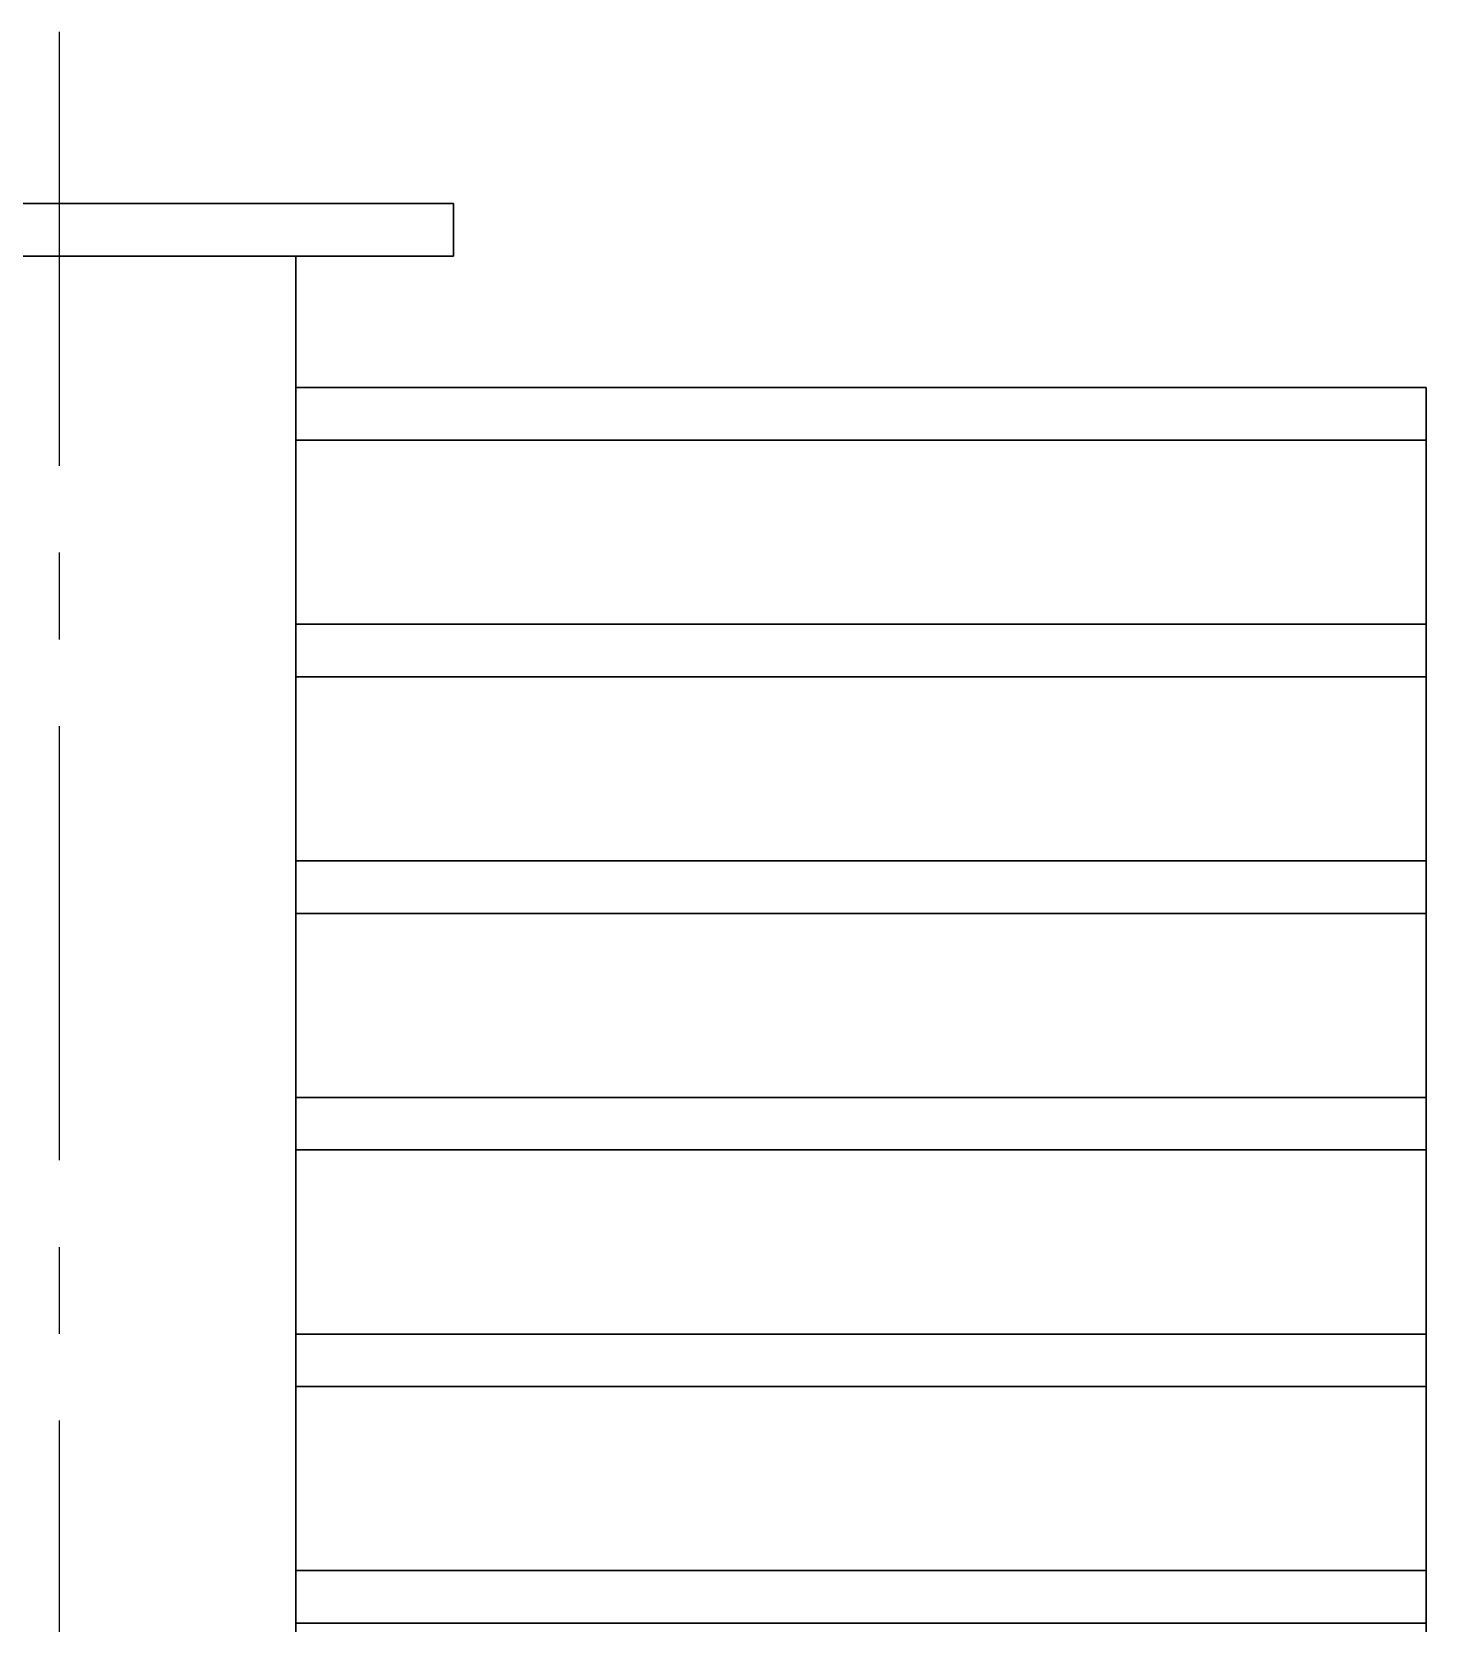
# Model space of a CAD drawing. Header units: millimetres. Extents: x 183355 to 194386, y -190559 to -183233.
# Drawn here: x 185197 to 185462.2, y -186511.9 to -186209.2 of the extents above; entities that cross this region are included whole.
import ezdxf

# ---------------------------------------------------------------- set-up
doc = ezdxf.new("R2010")
doc.units = ezdxf.units.MM
doc.header["$LTSCALE"] = 13
doc.linetypes.add('CENTERX2', pattern=[101.6, 63.5, -12.7, 12.7, -12.7])
doc.layers.add('1', color=4, linetype='Continuous')
doc.layers.add('标注、文本', color=3, linetype='Continuous', lineweight=25)

# ---------------------------------------------------------------- blocks, each defined once
blk = doc.blocks.new('A$C43ED4F5E')
at = {"layer": '1', "color": 1, "linetype": 'CENTERX2', "lineweight": -3, "ltscale": 0.1}
blk.add_line((260, 991.39), (260, 0), dxfattribs=at)
blk.add_line((260, 991.39), (260, 0), dxfattribs=at)
blk.add_line((260, 991.39), (260, 0), dxfattribs=at)
blk.add_line((260, 991.39), (260, 0), dxfattribs=at)
at = {"layer": '1', "ltscale": 5}
for p, q in [((335, 958.71), (185, 958.71)), ((335, 958.71), (185, 958.71)), ((335, 948.71), (335, 958.71)), ((335, 948.71), (335, 958.71)), ((185, 948.71), (335, 948.71)), ((185, 948.71), (335, 948.71)), ((305, 33.71), (305, 948.71)), ((305, 33.71), (305, 948.71)), ((520, 923.71), (305, 923.71)), ((520, 923.71), (305, 923.71)), ((520, 923.71), (305, 923.71)), ((520, 923.71), (305, 923.71)), ((520, 923.71), (305, 923.71)), ((520, 923.71), (305, 923.71)), ((520, 923.71), (305, 923.71)), ((520, 923.71), (305, 923.71)), ((520, 923.71), (305, 923.71)), ((520, 923.71), (305, 923.71)), ((520, 923.71), (305, 923.71)), ((520, 923.71), (305, 923.71)), ((520, 923.71), (305, 923.71)), ((520, 923.71), (305, 923.71)), ((520, 923.71), (305, 923.71)), ((520, 923.71), (305, 923.71)), ((520, 923.71), (305, 923.71)), ((520, 923.71), (305, 923.71)), ((520, 923.71), (305, 923.71)), ((520, 923.71), (305, 923.71)), ((520, 923.71), (305, 923.71)), ((520, 923.71), (305, 923.71)), ((520, 923.71), (305, 923.71)), ((520, 923.71), (305, 923.71)), ((520, 923.71), (305, 923.71)), ((520, 923.71), (305, 923.71)), ((520, 923.71), (305, 923.71)), ((520, 923.71), (305, 923.71)), ((520, 923.71), (305, 923.71)), ((520, 923.71), (305, 923.71)), ((520, 923.71), (305, 923.71)), ((520, 923.71), (305, 923.71)), ((520, 923.71), (305, 923.71)), ((520, 923.71), (305, 923.71)), ((520, 923.71), (305, 923.71)), ((520, 923.71), (305, 923.71)), ((520, 923.71), (305, 923.71)), ((520, 923.71), (305, 923.71)), ((520, 923.71), (305, 923.71)), ((520, 923.71), (305, 923.71)), ((520, 923.71), (305, 923.71)), ((520, 923.71), (305, 923.71)), ((520, 923.71), (305, 923.71)), ((520, 923.71), (305, 923.71)), ((520, 923.71), (305, 923.71)), ((520, 923.71), (305, 923.71)), ((520, 923.71), (305, 923.71)), ((520, 923.71), (305, 923.71)), ((520, 923.71), (305, 923.71)), ((520, 923.71), (305, 923.71)), ((520, 923.71), (305, 923.71)), ((520, 923.71), (305, 923.71)), ((520, 923.71), (305, 923.71)), ((520, 923.71), (305, 923.71)), ((520, 923.71), (305, 923.71)), ((520, 923.71), (305, 923.71)), ((520, 923.71), (305, 923.71)), ((520, 923.71), (305, 923.71)), ((520, 923.71), (305, 923.71)), ((520, 923.71), (305, 923.71)), ((520, 923.71), (305, 923.71)), ((520, 923.71), (305, 923.71)), ((520, 923.71), (305, 923.71)), ((520, 923.71), (305, 923.71)), ((520, 923.71), (305, 923.71)), ((520, 923.71), (305, 923.71)), ((520, 923.71), (305, 923.71)), ((520, 923.71), (305, 923.71)), ((520, 923.71), (305, 923.71)), ((520, 923.71), (305, 923.71)), ((520, 923.71), (305, 923.71)), ((520, 923.71), (305, 923.71)), ((520, 923.71), (305, 923.71)), ((520, 923.71), (305, 923.71)), ((520, 923.71), (305, 923.71)), ((520, 923.71), (305, 923.71)), ((520, 923.71), (305, 923.71)), ((520, 923.71), (305, 923.71)), ((520, 923.71), (305, 923.71)), ((520, 923.71), (305, 923.71)), ((520, 923.71), (305, 923.71)), ((520, 923.71), (305, 923.71)), ((520, 923.71), (305, 923.71)), ((520, 923.71), (305, 923.71)), ((520, 923.71), (305, 923.71)), ((520, 923.71), (305, 923.71)), ((520, 923.71), (305, 923.71)), ((520, 923.71), (305, 923.71)), ((520, 923.71), (305, 923.71)), ((520, 923.71), (305, 923.71)), ((520, 923.71), (305, 923.71)), ((520, 923.71), (305, 923.71)), ((520, 923.71), (305, 923.71)), ((520, 923.71), (305, 923.71)), ((520, 923.71), (305, 923.71)), ((520, 923.71), (305, 923.71)), ((520, 923.71), (305, 923.71)), ((520, 923.71), (305, 923.71)), ((520, 923.71), (305, 923.71)), ((520, 923.71), (305, 923.71)), ((520, 923.71), (305, 923.71)), ((520, 923.71), (305, 923.71)), ((520, 923.71), (305, 923.71)), ((520, 923.71), (305, 923.71)), ((520, 923.71), (305, 923.71)), ((520, 923.71), (305, 923.71)), ((520, 923.71), (305, 923.71)), ((520, 923.71), (305, 923.71)), ((520, 923.71), (305, 923.71)), ((520, 923.71), (305, 923.71)), ((520, 923.71), (305, 923.71)), ((520, 923.71), (305, 923.71)), ((520, 923.71), (305, 923.71)), ((520, 923.71), (305, 923.71)), ((520, 923.71), (305, 923.71)), ((520, 923.71), (305, 923.71)), ((520, 923.71), (305, 923.71)), ((520, 923.71), (305, 923.71)), ((520, 923.71), (305, 923.71)), ((520, 923.71), (305, 923.71)), ((520, 923.71), (305, 923.71)), ((520, 923.71), (305, 923.71)), ((520, 923.71), (305, 923.71)), ((520, 923.71), (305, 923.71)), ((520, 923.71), (305, 923.71)), ((520, 923.71), (305, 923.71)), ((520, 923.71), (305, 923.71)), ((520, 923.71), (305, 923.71)), ((520, 923.71), (305, 923.71)), ((520, 923.71), (305, 923.71)), ((520, 923.71), (305, 923.71)), ((520, 923.71), (305, 923.71)), ((520, 923.71), (305, 923.71)), ((520, 923.71), (305, 923.71)), ((520, 923.71), (305, 923.71)), ((520, 923.71), (305, 923.71)), ((520, 923.71), (305, 923.71)), ((520, 923.71), (305, 923.71)), ((520, 923.71), (305, 923.71)), ((520, 923.71), (305, 923.71)), ((520, 923.71), (305, 923.71)), ((520, 923.71), (305, 923.71)), ((520, 923.71), (305, 923.71)), ((520, 923.71), (305, 923.71)), ((520, 923.71), (305, 923.71)), ((520, 923.71), (305, 923.71)), ((520, 923.71), (305, 923.71)), ((520, 923.71), (305, 923.71)), ((520, 923.71), (305, 923.71)), ((520, 923.71), (305, 923.71)), ((520, 923.71), (305, 923.71)), ((520, 923.71), (305, 923.71)), ((520, 923.71), (305, 923.71)), ((520, 923.71), (305, 923.71)), ((520, 923.71), (305, 923.71)), ((520, 923.71), (305, 923.71)), ((520, 923.71), (305, 923.71)), ((520, 923.71), (305, 923.71)), ((520, 923.71), (305, 923.71)), ((520, 923.71), (305, 923.71)), ((520, 103.71), (520, 923.71)), ((520, 103.71), (520, 923.71)), ((520, 913.71), (305, 913.71)), ((520, 913.71), (305, 913.71)), ((520, 913.71), (305, 913.71)), ((520, 913.71), (305, 913.71)), ((520, 913.71), (305, 913.71)), ((520, 913.71), (305, 913.71)), ((520, 913.71), (305, 913.71)), ((520, 913.71), (305, 913.71)), ((520, 913.71), (305, 913.71)), ((520, 913.71), (305, 913.71)), ((520, 913.71), (305, 913.71)), ((520, 913.71), (305, 913.71)), ((520, 913.71), (305, 913.71)), ((520, 913.71), (305, 913.71)), ((520, 913.71), (305, 913.71)), ((520, 913.71), (305, 913.71)), ((520, 913.71), (305, 913.71)), ((520, 913.71), (305, 913.71)), ((520, 913.71), (305, 913.71)), ((520, 913.71), (305, 913.71)), ((520, 913.71), (305, 913.71)), ((520, 913.71), (305, 913.71)), ((520, 913.71), (305, 913.71)), ((520, 913.71), (305, 913.71)), ((520, 913.71), (305, 913.71)), ((520, 913.71), (305, 913.71)), ((520, 913.71), (305, 913.71)), ((520, 913.71), (305, 913.71)), ((520, 913.71), (305, 913.71)), ((520, 913.71), (305, 913.71)), ((520, 913.71), (305, 913.71)), ((520, 913.71), (305, 913.71)), ((520, 913.71), (305, 913.71)), ((520, 913.71), (305, 913.71)), ((520, 913.71), (305, 913.71)), ((520, 913.71), (305, 913.71)), ((520, 913.71), (305, 913.71)), ((520, 913.71), (305, 913.71)), ((520, 913.71), (305, 913.71)), ((520, 913.71), (305, 913.71)), ((520, 913.71), (305, 913.71)), ((520, 913.71), (305, 913.71)), ((520, 913.71), (305, 913.71)), ((520, 913.71), (305, 913.71)), ((520, 913.71), (305, 913.71)), ((520, 913.71), (305, 913.71)), ((520, 913.71), (305, 913.71)), ((520, 913.71), (305, 913.71)), ((520, 913.71), (305, 913.71)), ((520, 913.71), (305, 913.71)), ((520, 913.71), (305, 913.71)), ((520, 913.71), (305, 913.71)), ((520, 913.71), (305, 913.71)), ((520, 913.71), (305, 913.71)), ((520, 913.71), (305, 913.71)), ((520, 913.71), (305, 913.71)), ((520, 913.71), (305, 913.71)), ((520, 913.71), (305, 913.71)), ((520, 913.71), (305, 913.71)), ((520, 913.71), (305, 913.71)), ((520, 913.71), (305, 913.71)), ((520, 913.71), (305, 913.71)), ((520, 913.71), (305, 913.71)), ((520, 913.71), (305, 913.71)), ((520, 913.71), (305, 913.71)), ((520, 913.71), (305, 913.71)), ((520, 913.71), (305, 913.71)), ((520, 913.71), (305, 913.71)), ((520, 913.71), (305, 913.71)), ((520, 913.71), (305, 913.71)), ((520, 913.71), (305, 913.71)), ((520, 913.71), (305, 913.71)), ((520, 913.71), (305, 913.71)), ((520, 913.71), (305, 913.71)), ((520, 913.71), (305, 913.71)), ((520, 913.71), (305, 913.71)), ((520, 913.71), (305, 913.71)), ((520, 913.71), (305, 913.71)), ((520, 913.71), (305, 913.71)), ((520, 913.71), (305, 913.71)), ((520, 913.71), (305, 913.71)), ((520, 913.71), (305, 913.71)), ((520, 913.71), (305, 913.71)), ((520, 913.71), (305, 913.71)), ((520, 913.71), (305, 913.71)), ((520, 913.71), (305, 913.71)), ((520, 913.71), (305, 913.71)), ((520, 913.71), (305, 913.71)), ((520, 913.71), (305, 913.71)), ((520, 913.71), (305, 913.71)), ((520, 913.71), (305, 913.71)), ((520, 913.71), (305, 913.71)), ((520, 913.71), (305, 913.71)), ((520, 913.71), (305, 913.71)), ((520, 913.71), (305, 913.71)), ((520, 913.71), (305, 913.71)), ((520, 913.71), (305, 913.71)), ((520, 913.71), (305, 913.71)), ((520, 913.71), (305, 913.71)), ((520, 913.71), (305, 913.71)), ((520, 913.71), (305, 913.71)), ((520, 913.71), (305, 913.71)), ((520, 913.71), (305, 913.71)), ((520, 913.71), (305, 913.71)), ((520, 913.71), (305, 913.71)), ((520, 913.71), (305, 913.71)), ((520, 913.71), (305, 913.71)), ((520, 913.71), (305, 913.71)), ((520, 913.71), (305, 913.71)), ((520, 913.71), (305, 913.71)), ((520, 913.71), (305, 913.71)), ((520, 913.71), (305, 913.71)), ((520, 913.71), (305, 913.71)), ((520, 913.71), (305, 913.71)), ((520, 913.71), (305, 913.71)), ((520, 913.71), (305, 913.71)), ((520, 913.71), (305, 913.71)), ((520, 913.71), (305, 913.71)), ((520, 913.71), (305, 913.71)), ((520, 913.71), (305, 913.71)), ((520, 878.71), (305, 878.71)), ((520, 878.71), (305, 878.71)), ((520, 878.71), (305, 878.71)), ((520, 878.71), (305, 878.71)), ((520, 878.71), (305, 878.71)), ((520, 878.71), (305, 878.71)), ((520, 878.71), (305, 878.71)), ((520, 878.71), (305, 878.71)), ((520, 878.71), (305, 878.71)), ((520, 878.71), (305, 878.71)), ((520, 878.71), (305, 878.71)), ((520, 878.71), (305, 878.71)), ((520, 878.71), (305, 878.71)), ((520, 878.71), (305, 878.71)), ((520, 878.71), (305, 878.71)), ((520, 878.71), (305, 878.71)), ((520, 878.71), (305, 878.71)), ((520, 878.71), (305, 878.71)), ((520, 878.71), (305, 878.71)), ((520, 878.71), (305, 878.71)), ((520, 878.71), (305, 878.71)), ((520, 878.71), (305, 878.71)), ((520, 878.71), (305, 878.71)), ((520, 878.71), (305, 878.71)), ((520, 878.71), (305, 878.71)), ((520, 878.71), (305, 878.71)), ((520, 878.71), (305, 878.71)), ((520, 878.71), (305, 878.71)), ((520, 878.71), (305, 878.71)), ((520, 878.71), (305, 878.71)), ((520, 878.71), (305, 878.71)), ((520, 878.71), (305, 878.71)), ((520, 868.71), (305, 868.71)), ((520, 868.71), (305, 868.71)), ((520, 868.71), (305, 868.71)), ((520, 868.71), (305, 868.71)), ((520, 868.71), (305, 868.71)), ((520, 868.71), (305, 868.71)), ((520, 868.71), (305, 868.71)), ((520, 868.71), (305, 868.71)), ((520, 868.71), (305, 868.71)), ((520, 868.71), (305, 868.71)), ((520, 868.71), (305, 868.71)), ((520, 868.71), (305, 868.71)), ((520, 868.71), (305, 868.71)), ((520, 868.71), (305, 868.71)), ((520, 868.71), (305, 868.71)), ((520, 868.71), (305, 868.71)), ((520, 868.71), (305, 868.71)), ((520, 868.71), (305, 868.71)), ((520, 868.71), (305, 868.71)), ((520, 868.71), (305, 868.71)), ((520, 868.71), (305, 868.71)), ((520, 868.71), (305, 868.71)), ((520, 868.71), (305, 868.71)), ((520, 868.71), (305, 868.71)), ((520, 833.71), (305, 833.71)), ((520, 833.71), (305, 833.71)), ((520, 833.71), (305, 833.71)), ((520, 833.71), (305, 833.71)), ((520, 833.71), (305, 833.71)), ((520, 833.71), (305, 833.71)), ((520, 833.71), (305, 833.71)), ((520, 833.71), (305, 833.71)), ((520, 833.71), (305, 833.71)), ((520, 833.71), (305, 833.71)), ((520, 833.71), (305, 833.71)), ((520, 833.71), (305, 833.71)), ((520, 833.71), (305, 833.71)), ((520, 833.71), (305, 833.71)), ((520, 833.71), (305, 833.71)), ((520, 833.71), (305, 833.71)), ((520, 833.71), (305, 833.71)), ((520, 833.71), (305, 833.71)), ((520, 833.71), (305, 833.71)), ((520, 833.71), (305, 833.71)), ((520, 833.71), (305, 833.71)), ((520, 833.71), (305, 833.71)), ((520, 833.71), (305, 833.71)), ((520, 833.71), (305, 833.71)), ((520, 833.71), (305, 833.71)), ((520, 833.71), (305, 833.71)), ((520, 833.71), (305, 833.71)), ((520, 833.71), (305, 833.71)), ((520, 833.71), (305, 833.71)), ((520, 833.71), (305, 833.71)), ((520, 833.71), (305, 833.71)), ((520, 833.71), (305, 833.71)), ((520, 823.71), (305, 823.71)), ((520, 823.71), (305, 823.71)), ((520, 823.71), (305, 823.71)), ((520, 823.71), (305, 823.71)), ((520, 823.71), (305, 823.71)), ((520, 823.71), (305, 823.71)), ((520, 823.71), (305, 823.71)), ((520, 823.71), (305, 823.71)), ((520, 823.71), (305, 823.71)), ((520, 823.71), (305, 823.71)), ((520, 823.71), (305, 823.71)), ((520, 823.71), (305, 823.71)), ((520, 823.71), (305, 823.71)), ((520, 823.71), (305, 823.71)), ((520, 823.71), (305, 823.71)), ((520, 823.71), (305, 823.71)), ((520, 823.71), (305, 823.71)), ((520, 823.71), (305, 823.71)), ((520, 823.71), (305, 823.71)), ((520, 823.71), (305, 823.71)), ((520, 823.71), (305, 823.71)), ((520, 823.71), (305, 823.71)), ((520, 823.71), (305, 823.71)), ((520, 823.71), (305, 823.71)), ((520, 788.71), (305, 788.71)), ((520, 788.71), (305, 788.71)), ((520, 788.71), (305, 788.71)), ((520, 788.71), (305, 788.71)), ((520, 788.71), (305, 788.71)), ((520, 788.71), (305, 788.71)), ((520, 788.71), (305, 788.71)), ((520, 788.71), (305, 788.71)), ((520, 788.71), (305, 788.71)), ((520, 788.71), (305, 788.71)), ((520, 788.71), (305, 788.71)), ((520, 788.71), (305, 788.71)), ((520, 788.71), (305, 788.71)), ((520, 788.71), (305, 788.71)), ((520, 788.71), (305, 788.71)), ((520, 788.71), (305, 788.71)), ((520, 788.71), (305, 788.71)), ((520, 788.71), (305, 788.71)), ((520, 788.71), (305, 788.71)), ((520, 788.71), (305, 788.71)), ((520, 788.71), (305, 788.71)), ((520, 788.71), (305, 788.71)), ((520, 788.71), (305, 788.71)), ((520, 788.71), (305, 788.71)), ((520, 788.71), (305, 788.71)), ((520, 788.71), (305, 788.71)), ((520, 788.71), (305, 788.71)), ((520, 788.71), (305, 788.71)), ((520, 788.71), (305, 788.71)), ((520, 788.71), (305, 788.71)), ((520, 788.71), (305, 788.71)), ((520, 788.71), (305, 788.71)), ((520, 778.71), (305, 778.71)), ((520, 778.71), (305, 778.71)), ((520, 778.71), (305, 778.71)), ((520, 778.71), (305, 778.71)), ((520, 778.71), (305, 778.71)), ((520, 778.71), (305, 778.71)), ((520, 778.71), (305, 778.71)), ((520, 778.71), (305, 778.71)), ((520, 778.71), (305, 778.71)), ((520, 778.71), (305, 778.71)), ((520, 778.71), (305, 778.71)), ((520, 778.71), (305, 778.71)), ((520, 778.71), (305, 778.71)), ((520, 778.71), (305, 778.71)), ((520, 778.71), (305, 778.71)), ((520, 778.71), (305, 778.71)), ((520, 778.71), (305, 778.71)), ((520, 778.71), (305, 778.71)), ((520, 778.71), (305, 778.71)), ((520, 778.71), (305, 778.71)), ((520, 778.71), (305, 778.71)), ((520, 778.71), (305, 778.71)), ((520, 778.71), (305, 778.71)), ((520, 778.71), (305, 778.71)), ((520, 743.71), (305, 743.71)), ((520, 743.71), (305, 743.71)), ((520, 743.71), (305, 743.71)), ((520, 743.71), (305, 743.71)), ((520, 743.71), (305, 743.71)), ((520, 743.71), (305, 743.71)), ((520, 743.71), (305, 743.71)), ((520, 743.71), (305, 743.71)), ((520, 743.71), (305, 743.71)), ((520, 743.71), (305, 743.71)), ((520, 743.71), (305, 743.71)), ((520, 743.71), (305, 743.71)), ((520, 743.71), (305, 743.71)), ((520, 743.71), (305, 743.71)), ((520, 743.71), (305, 743.71)), ((520, 743.71), (305, 743.71)), ((520, 733.71), (305, 733.71)), ((520, 733.71), (305, 733.71)), ((520, 733.71), (305, 733.71)), ((520, 733.71), (305, 733.71)), ((520, 733.71), (305, 733.71)), ((520, 733.71), (305, 733.71)), ((520, 733.71), (305, 733.71)), ((520, 733.71), (305, 733.71)), ((520, 733.71), (305, 733.71)), ((520, 733.71), (305, 733.71)), ((520, 733.71), (305, 733.71)), ((520, 733.71), (305, 733.71)), ((520, 698.71), (305, 698.71)), ((520, 698.71), (305, 698.71)), ((520, 698.71), (305, 698.71)), ((520, 698.71), (305, 698.71)), ((520, 698.71), (305, 698.71)), ((520, 698.71), (305, 698.71)), ((520, 698.71), (305, 698.71)), ((520, 698.71), (305, 698.71)), ((520, 698.71), (305, 698.71)), ((520, 698.71), (305, 698.71)), ((520, 698.71), (305, 698.71)), ((520, 698.71), (305, 698.71)), ((520, 698.71), (305, 698.71)), ((520, 698.71), (305, 698.71)), ((520, 698.71), (305, 698.71)), ((520, 698.71), (305, 698.71)), ((520, 688.71), (305, 688.71)), ((520, 688.71), (305, 688.71)), ((520, 688.71), (305, 688.71)), ((520, 688.71), (305, 688.71)), ((520, 688.71), (305, 688.71)), ((520, 688.71), (305, 688.71)), ((520, 688.71), (305, 688.71)), ((520, 688.71), (305, 688.71)), ((520, 688.71), (305, 688.71)), ((520, 688.71), (305, 688.71)), ((520, 688.71), (305, 688.71))]:
    blk.add_line(p, q, dxfattribs=at)
at = {"layer": '标注、文本', "color": 4, "lineweight": 30}
for p, q in [((335, 958.71), (185, 958.71)), ((335, 958.71), (185, 958.71)), ((335, 948.71), (335, 958.71)), ((335, 948.71), (335, 958.71)), ((185, 948.71), (335, 948.71)), ((185, 948.71), (335, 948.71)), ((305, 33.71), (305, 948.71)), ((305, 33.71), (305, 948.71)), ((520, 923.71), (305, 923.71)), ((520, 923.71), (305, 923.71)), ((520, 923.71), (305, 923.71)), ((520, 923.71), (305, 923.71)), ((520, 923.71), (305, 923.71)), ((520, 923.71), (305, 923.71)), ((520, 923.71), (305, 923.71)), ((520, 923.71), (305, 923.71)), ((520, 923.71), (305, 923.71)), ((520, 923.71), (305, 923.71)), ((520, 923.71), (305, 923.71)), ((520, 923.71), (305, 923.71)), ((520, 923.71), (305, 923.71)), ((520, 923.71), (305, 923.71)), ((520, 923.71), (305, 923.71)), ((520, 923.71), (305, 923.71)), ((520, 923.71), (305, 923.71)), ((520, 923.71), (305, 923.71)), ((520, 923.71), (305, 923.71)), ((520, 923.71), (305, 923.71)), ((520, 923.71), (305, 923.71)), ((520, 923.71), (305, 923.71)), ((520, 923.71), (305, 923.71)), ((520, 923.71), (305, 923.71)), ((520, 923.71), (305, 923.71)), ((520, 923.71), (305, 923.71)), ((520, 923.71), (305, 923.71)), ((520, 923.71), (305, 923.71)), ((520, 923.71), (305, 923.71)), ((520, 923.71), (305, 923.71)), ((520, 923.71), (305, 923.71)), ((520, 923.71), (305, 923.71)), ((520, 923.71), (305, 923.71)), ((520, 923.71), (305, 923.71)), ((520, 923.71), (305, 923.71)), ((520, 923.71), (305, 923.71)), ((520, 923.71), (305, 923.71)), ((520, 923.71), (305, 923.71)), ((520, 923.71), (305, 923.71)), ((520, 923.71), (305, 923.71)), ((520, 923.71), (305, 923.71)), ((520, 923.71), (305, 923.71)), ((520, 923.71), (305, 923.71)), ((520, 923.71), (305, 923.71)), ((520, 923.71), (305, 923.71)), ((520, 923.71), (305, 923.71)), ((520, 923.71), (305, 923.71)), ((520, 923.71), (305, 923.71)), ((520, 923.71), (305, 923.71)), ((520, 923.71), (305, 923.71)), ((520, 923.71), (305, 923.71)), ((520, 923.71), (305, 923.71)), ((520, 923.71), (305, 923.71)), ((520, 923.71), (305, 923.71)), ((520, 923.71), (305, 923.71)), ((520, 923.71), (305, 923.71)), ((520, 923.71), (305, 923.71)), ((520, 923.71), (305, 923.71)), ((520, 923.71), (305, 923.71)), ((520, 923.71), (305, 923.71)), ((520, 923.71), (305, 923.71)), ((520, 923.71), (305, 923.71)), ((520, 923.71), (305, 923.71)), ((520, 923.71), (305, 923.71)), ((520, 923.71), (305, 923.71)), ((520, 923.71), (305, 923.71)), ((520, 923.71), (305, 923.71)), ((520, 923.71), (305, 923.71)), ((520, 923.71), (305, 923.71)), ((520, 923.71), (305, 923.71)), ((520, 923.71), (305, 923.71)), ((520, 923.71), (305, 923.71)), ((520, 923.71), (305, 923.71)), ((520, 923.71), (305, 923.71)), ((520, 923.71), (305, 923.71)), ((520, 923.71), (305, 923.71)), ((520, 923.71), (305, 923.71)), ((520, 923.71), (305, 923.71)), ((520, 923.71), (305, 923.71)), ((520, 923.71), (305, 923.71)), ((520, 923.71), (305, 923.71)), ((520, 923.71), (305, 923.71)), ((520, 923.71), (305, 923.71)), ((520, 923.71), (305, 923.71)), ((520, 923.71), (305, 923.71)), ((520, 923.71), (305, 923.71)), ((520, 923.71), (305, 923.71)), ((520, 923.71), (305, 923.71)), ((520, 923.71), (305, 923.71)), ((520, 923.71), (305, 923.71)), ((520, 923.71), (305, 923.71)), ((520, 923.71), (305, 923.71)), ((520, 923.71), (305, 923.71)), ((520, 923.71), (305, 923.71)), ((520, 923.71), (305, 923.71)), ((520, 923.71), (305, 923.71)), ((520, 923.71), (305, 923.71)), ((520, 923.71), (305, 923.71)), ((520, 923.71), (305, 923.71)), ((520, 923.71), (305, 923.71)), ((520, 923.71), (305, 923.71)), ((520, 923.71), (305, 923.71)), ((520, 923.71), (305, 923.71)), ((520, 923.71), (305, 923.71)), ((520, 923.71), (305, 923.71)), ((520, 923.71), (305, 923.71)), ((520, 923.71), (305, 923.71)), ((520, 923.71), (305, 923.71)), ((520, 923.71), (305, 923.71)), ((520, 923.71), (305, 923.71)), ((520, 923.71), (305, 923.71)), ((520, 923.71), (305, 923.71)), ((520, 923.71), (305, 923.71)), ((520, 923.71), (305, 923.71)), ((520, 923.71), (305, 923.71)), ((520, 923.71), (305, 923.71)), ((520, 923.71), (305, 923.71)), ((520, 923.71), (305, 923.71)), ((520, 923.71), (305, 923.71)), ((520, 923.71), (305, 923.71)), ((520, 923.71), (305, 923.71)), ((520, 923.71), (305, 923.71)), ((520, 923.71), (305, 923.71)), ((520, 923.71), (305, 923.71)), ((520, 923.71), (305, 923.71)), ((520, 923.71), (305, 923.71)), ((520, 923.71), (305, 923.71)), ((520, 923.71), (305, 923.71)), ((520, 923.71), (305, 923.71)), ((520, 923.71), (305, 923.71)), ((520, 923.71), (305, 923.71)), ((520, 923.71), (305, 923.71)), ((520, 923.71), (305, 923.71)), ((520, 923.71), (305, 923.71)), ((520, 923.71), (305, 923.71)), ((520, 923.71), (305, 923.71)), ((520, 923.71), (305, 923.71)), ((520, 923.71), (305, 923.71)), ((520, 923.71), (305, 923.71)), ((520, 923.71), (305, 923.71)), ((520, 923.71), (305, 923.71)), ((520, 923.71), (305, 923.71)), ((520, 923.71), (305, 923.71)), ((520, 923.71), (305, 923.71)), ((520, 923.71), (305, 923.71)), ((520, 923.71), (305, 923.71)), ((520, 923.71), (305, 923.71)), ((520, 923.71), (305, 923.71)), ((520, 923.71), (305, 923.71)), ((520, 923.71), (305, 923.71)), ((520, 923.71), (305, 923.71)), ((520, 923.71), (305, 923.71)), ((520, 923.71), (305, 923.71)), ((520, 923.71), (305, 923.71)), ((520, 923.71), (305, 923.71)), ((520, 923.71), (305, 923.71)), ((520, 923.71), (305, 923.71)), ((520, 923.71), (305, 923.71)), ((520, 923.71), (305, 923.71)), ((520, 923.71), (305, 923.71)), ((520, 103.71), (520, 923.71)), ((520, 103.71), (520, 923.71)), ((520, 913.71), (305, 913.71)), ((520, 913.71), (305, 913.71)), ((520, 913.71), (305, 913.71)), ((520, 913.71), (305, 913.71)), ((520, 913.71), (305, 913.71)), ((520, 913.71), (305, 913.71)), ((520, 913.71), (305, 913.71)), ((520, 913.71), (305, 913.71)), ((520, 913.71), (305, 913.71)), ((520, 913.71), (305, 913.71)), ((520, 913.71), (305, 913.71)), ((520, 913.71), (305, 913.71)), ((520, 913.71), (305, 913.71)), ((520, 913.71), (305, 913.71)), ((520, 913.71), (305, 913.71)), ((520, 913.71), (305, 913.71)), ((520, 913.71), (305, 913.71)), ((520, 913.71), (305, 913.71)), ((520, 913.71), (305, 913.71)), ((520, 913.71), (305, 913.71)), ((520, 913.71), (305, 913.71)), ((520, 913.71), (305, 913.71)), ((520, 913.71), (305, 913.71)), ((520, 913.71), (305, 913.71)), ((520, 913.71), (305, 913.71)), ((520, 913.71), (305, 913.71)), ((520, 913.71), (305, 913.71)), ((520, 913.71), (305, 913.71)), ((520, 913.71), (305, 913.71)), ((520, 913.71), (305, 913.71)), ((520, 913.71), (305, 913.71)), ((520, 913.71), (305, 913.71)), ((520, 913.71), (305, 913.71)), ((520, 913.71), (305, 913.71)), ((520, 913.71), (305, 913.71)), ((520, 913.71), (305, 913.71)), ((520, 913.71), (305, 913.71)), ((520, 913.71), (305, 913.71)), ((520, 913.71), (305, 913.71)), ((520, 913.71), (305, 913.71)), ((520, 913.71), (305, 913.71)), ((520, 913.71), (305, 913.71)), ((520, 913.71), (305, 913.71)), ((520, 913.71), (305, 913.71)), ((520, 913.71), (305, 913.71)), ((520, 913.71), (305, 913.71)), ((520, 913.71), (305, 913.71)), ((520, 913.71), (305, 913.71)), ((520, 913.71), (305, 913.71)), ((520, 913.71), (305, 913.71)), ((520, 913.71), (305, 913.71)), ((520, 913.71), (305, 913.71)), ((520, 913.71), (305, 913.71)), ((520, 913.71), (305, 913.71)), ((520, 913.71), (305, 913.71)), ((520, 913.71), (305, 913.71)), ((520, 913.71), (305, 913.71)), ((520, 913.71), (305, 913.71)), ((520, 913.71), (305, 913.71)), ((520, 913.71), (305, 913.71)), ((520, 913.71), (305, 913.71)), ((520, 913.71), (305, 913.71)), ((520, 913.71), (305, 913.71)), ((520, 913.71), (305, 913.71)), ((520, 913.71), (305, 913.71)), ((520, 913.71), (305, 913.71)), ((520, 913.71), (305, 913.71)), ((520, 913.71), (305, 913.71)), ((520, 913.71), (305, 913.71)), ((520, 913.71), (305, 913.71)), ((520, 913.71), (305, 913.71)), ((520, 913.71), (305, 913.71)), ((520, 913.71), (305, 913.71)), ((520, 913.71), (305, 913.71)), ((520, 913.71), (305, 913.71)), ((520, 913.71), (305, 913.71)), ((520, 913.71), (305, 913.71)), ((520, 913.71), (305, 913.71)), ((520, 913.71), (305, 913.71)), ((520, 913.71), (305, 913.71)), ((520, 913.71), (305, 913.71)), ((520, 913.71), (305, 913.71)), ((520, 913.71), (305, 913.71)), ((520, 913.71), (305, 913.71)), ((520, 913.71), (305, 913.71)), ((520, 913.71), (305, 913.71)), ((520, 913.71), (305, 913.71)), ((520, 913.71), (305, 913.71)), ((520, 913.71), (305, 913.71)), ((520, 913.71), (305, 913.71)), ((520, 913.71), (305, 913.71)), ((520, 913.71), (305, 913.71)), ((520, 913.71), (305, 913.71)), ((520, 913.71), (305, 913.71)), ((520, 913.71), (305, 913.71)), ((520, 913.71), (305, 913.71)), ((520, 913.71), (305, 913.71)), ((520, 913.71), (305, 913.71)), ((520, 913.71), (305, 913.71)), ((520, 913.71), (305, 913.71)), ((520, 913.71), (305, 913.71)), ((520, 913.71), (305, 913.71)), ((520, 913.71), (305, 913.71)), ((520, 913.71), (305, 913.71)), ((520, 913.71), (305, 913.71)), ((520, 913.71), (305, 913.71)), ((520, 913.71), (305, 913.71)), ((520, 913.71), (305, 913.71)), ((520, 913.71), (305, 913.71)), ((520, 913.71), (305, 913.71)), ((520, 913.71), (305, 913.71)), ((520, 913.71), (305, 913.71)), ((520, 913.71), (305, 913.71)), ((520, 913.71), (305, 913.71)), ((520, 913.71), (305, 913.71)), ((520, 913.71), (305, 913.71)), ((520, 913.71), (305, 913.71)), ((520, 913.71), (305, 913.71)), ((520, 913.71), (305, 913.71)), ((520, 913.71), (305, 913.71)), ((520, 878.71), (305, 878.71)), ((520, 878.71), (305, 878.71)), ((520, 878.71), (305, 878.71)), ((520, 878.71), (305, 878.71)), ((520, 878.71), (305, 878.71)), ((520, 878.71), (305, 878.71)), ((520, 878.71), (305, 878.71)), ((520, 878.71), (305, 878.71)), ((520, 878.71), (305, 878.71)), ((520, 878.71), (305, 878.71)), ((520, 878.71), (305, 878.71)), ((520, 878.71), (305, 878.71)), ((520, 878.71), (305, 878.71)), ((520, 878.71), (305, 878.71)), ((520, 878.71), (305, 878.71)), ((520, 878.71), (305, 878.71)), ((520, 878.71), (305, 878.71)), ((520, 878.71), (305, 878.71)), ((520, 878.71), (305, 878.71)), ((520, 878.71), (305, 878.71)), ((520, 878.71), (305, 878.71)), ((520, 878.71), (305, 878.71)), ((520, 878.71), (305, 878.71)), ((520, 878.71), (305, 878.71)), ((520, 878.71), (305, 878.71)), ((520, 878.71), (305, 878.71)), ((520, 878.71), (305, 878.71)), ((520, 878.71), (305, 878.71)), ((520, 878.71), (305, 878.71)), ((520, 878.71), (305, 878.71)), ((520, 878.71), (305, 878.71)), ((520, 878.71), (305, 878.71)), ((520, 868.71), (305, 868.71)), ((520, 868.71), (305, 868.71)), ((520, 868.71), (305, 868.71)), ((520, 868.71), (305, 868.71)), ((520, 868.71), (305, 868.71)), ((520, 868.71), (305, 868.71)), ((520, 868.71), (305, 868.71)), ((520, 868.71), (305, 868.71)), ((520, 868.71), (305, 868.71)), ((520, 868.71), (305, 868.71)), ((520, 868.71), (305, 868.71)), ((520, 868.71), (305, 868.71)), ((520, 868.71), (305, 868.71)), ((520, 868.71), (305, 868.71)), ((520, 868.71), (305, 868.71)), ((520, 868.71), (305, 868.71)), ((520, 868.71), (305, 868.71)), ((520, 868.71), (305, 868.71)), ((520, 868.71), (305, 868.71)), ((520, 868.71), (305, 868.71)), ((520, 868.71), (305, 868.71)), ((520, 868.71), (305, 868.71)), ((520, 868.71), (305, 868.71)), ((520, 868.71), (305, 868.71)), ((520, 833.71), (305, 833.71)), ((520, 833.71), (305, 833.71)), ((520, 833.71), (305, 833.71)), ((520, 833.71), (305, 833.71)), ((520, 833.71), (305, 833.71)), ((520, 833.71), (305, 833.71)), ((520, 833.71), (305, 833.71)), ((520, 833.71), (305, 833.71)), ((520, 833.71), (305, 833.71)), ((520, 833.71), (305, 833.71)), ((520, 833.71), (305, 833.71)), ((520, 833.71), (305, 833.71)), ((520, 833.71), (305, 833.71)), ((520, 833.71), (305, 833.71)), ((520, 833.71), (305, 833.71)), ((520, 833.71), (305, 833.71)), ((520, 833.71), (305, 833.71)), ((520, 833.71), (305, 833.71)), ((520, 833.71), (305, 833.71)), ((520, 833.71), (305, 833.71)), ((520, 833.71), (305, 833.71)), ((520, 833.71), (305, 833.71)), ((520, 833.71), (305, 833.71)), ((520, 833.71), (305, 833.71)), ((520, 833.71), (305, 833.71)), ((520, 833.71), (305, 833.71)), ((520, 833.71), (305, 833.71)), ((520, 833.71), (305, 833.71)), ((520, 833.71), (305, 833.71)), ((520, 833.71), (305, 833.71)), ((520, 833.71), (305, 833.71)), ((520, 833.71), (305, 833.71)), ((520, 823.71), (305, 823.71)), ((520, 823.71), (305, 823.71)), ((520, 823.71), (305, 823.71)), ((520, 823.71), (305, 823.71)), ((520, 823.71), (305, 823.71)), ((520, 823.71), (305, 823.71)), ((520, 823.71), (305, 823.71)), ((520, 823.71), (305, 823.71)), ((520, 823.71), (305, 823.71)), ((520, 823.71), (305, 823.71)), ((520, 823.71), (305, 823.71)), ((520, 823.71), (305, 823.71)), ((520, 823.71), (305, 823.71)), ((520, 823.71), (305, 823.71)), ((520, 823.71), (305, 823.71)), ((520, 823.71), (305, 823.71)), ((520, 823.71), (305, 823.71)), ((520, 823.71), (305, 823.71)), ((520, 823.71), (305, 823.71)), ((520, 823.71), (305, 823.71)), ((520, 823.71), (305, 823.71)), ((520, 823.71), (305, 823.71)), ((520, 823.71), (305, 823.71)), ((520, 823.71), (305, 823.71)), ((520, 788.71), (305, 788.71)), ((520, 788.71), (305, 788.71)), ((520, 788.71), (305, 788.71)), ((520, 788.71), (305, 788.71)), ((520, 788.71), (305, 788.71)), ((520, 788.71), (305, 788.71)), ((520, 788.71), (305, 788.71)), ((520, 788.71), (305, 788.71)), ((520, 788.71), (305, 788.71)), ((520, 788.71), (305, 788.71)), ((520, 788.71), (305, 788.71)), ((520, 788.71), (305, 788.71)), ((520, 788.71), (305, 788.71)), ((520, 788.71), (305, 788.71)), ((520, 788.71), (305, 788.71)), ((520, 788.71), (305, 788.71)), ((520, 788.71), (305, 788.71)), ((520, 788.71), (305, 788.71)), ((520, 788.71), (305, 788.71)), ((520, 788.71), (305, 788.71)), ((520, 788.71), (305, 788.71)), ((520, 788.71), (305, 788.71)), ((520, 788.71), (305, 788.71)), ((520, 788.71), (305, 788.71)), ((520, 788.71), (305, 788.71)), ((520, 788.71), (305, 788.71)), ((520, 788.71), (305, 788.71)), ((520, 788.71), (305, 788.71)), ((520, 788.71), (305, 788.71)), ((520, 788.71), (305, 788.71)), ((520, 788.71), (305, 788.71)), ((520, 788.71), (305, 788.71)), ((520, 778.71), (305, 778.71)), ((520, 778.71), (305, 778.71)), ((520, 778.71), (305, 778.71)), ((520, 778.71), (305, 778.71)), ((520, 778.71), (305, 778.71)), ((520, 778.71), (305, 778.71)), ((520, 778.71), (305, 778.71)), ((520, 778.71), (305, 778.71)), ((520, 778.71), (305, 778.71)), ((520, 778.71), (305, 778.71)), ((520, 778.71), (305, 778.71)), ((520, 778.71), (305, 778.71)), ((520, 778.71), (305, 778.71)), ((520, 778.71), (305, 778.71)), ((520, 778.71), (305, 778.71)), ((520, 778.71), (305, 778.71)), ((520, 778.71), (305, 778.71)), ((520, 778.71), (305, 778.71)), ((520, 778.71), (305, 778.71)), ((520, 778.71), (305, 778.71)), ((520, 778.71), (305, 778.71)), ((520, 778.71), (305, 778.71)), ((520, 778.71), (305, 778.71)), ((520, 778.71), (305, 778.71)), ((520, 743.71), (305, 743.71)), ((520, 743.71), (305, 743.71)), ((520, 743.71), (305, 743.71)), ((520, 743.71), (305, 743.71)), ((520, 743.71), (305, 743.71)), ((520, 743.71), (305, 743.71)), ((520, 743.71), (305, 743.71)), ((520, 743.71), (305, 743.71)), ((520, 743.71), (305, 743.71)), ((520, 743.71), (305, 743.71)), ((520, 743.71), (305, 743.71)), ((520, 743.71), (305, 743.71)), ((520, 743.71), (305, 743.71)), ((520, 743.71), (305, 743.71)), ((520, 743.71), (305, 743.71)), ((520, 743.71), (305, 743.71)), ((520, 733.71), (305, 733.71)), ((520, 733.71), (305, 733.71)), ((520, 733.71), (305, 733.71)), ((520, 733.71), (305, 733.71)), ((520, 733.71), (305, 733.71)), ((520, 733.71), (305, 733.71)), ((520, 733.71), (305, 733.71)), ((520, 733.71), (305, 733.71)), ((520, 733.71), (305, 733.71)), ((520, 733.71), (305, 733.71)), ((520, 733.71), (305, 733.71)), ((520, 733.71), (305, 733.71)), ((520, 698.71), (305, 698.71)), ((520, 698.71), (305, 698.71)), ((520, 698.71), (305, 698.71)), ((520, 698.71), (305, 698.71)), ((520, 698.71), (305, 698.71)), ((520, 698.71), (305, 698.71)), ((520, 698.71), (305, 698.71)), ((520, 698.71), (305, 698.71)), ((520, 698.71), (305, 698.71)), ((520, 698.71), (305, 698.71)), ((520, 698.71), (305, 698.71)), ((520, 698.71), (305, 698.71)), ((520, 698.71), (305, 698.71)), ((520, 698.71), (305, 698.71)), ((520, 698.71), (305, 698.71)), ((520, 698.71), (305, 698.71)), ((520, 688.71), (305, 688.71)), ((520, 688.71), (305, 688.71)), ((520, 688.71), (305, 688.71)), ((520, 688.71), (305, 688.71)), ((520, 688.71), (305, 688.71)), ((520, 688.71), (305, 688.71)), ((520, 688.71), (305, 688.71)), ((520, 688.71), (305, 688.71)), ((520, 688.71), (305, 688.71)), ((520, 688.71), (305, 688.71)), ((520, 688.71), (305, 688.71))]:
    blk.add_line(p, q, dxfattribs=at)

msp = doc.modelspace()

# ---------------------------------------------------------------- block references
at = {"layer": '标注、文本'}
msp.add_blockref('A$C43ED4F5E', (184942.215, -187200.597), dxfattribs=at)

doc.saveas('drawing.dxf')
